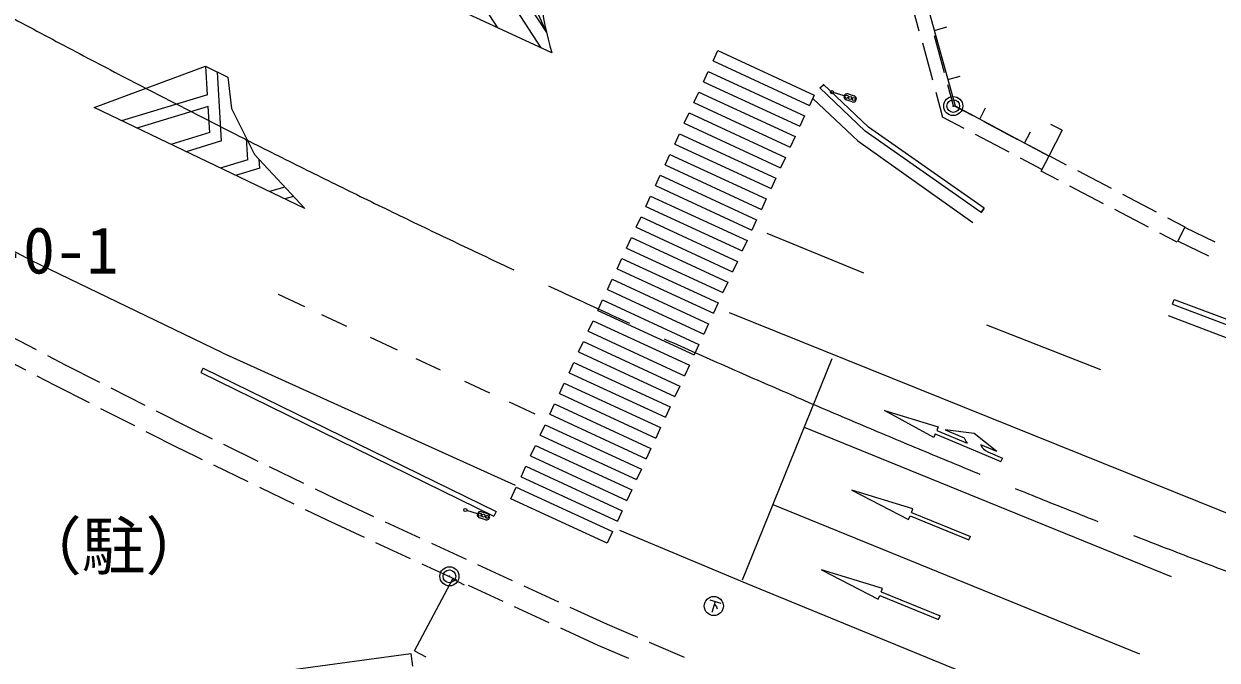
# Model space of a CAD drawing. Units: millimetres at full size, sheet at 1:1000; details may follow other scales. Extents: x 40000 to 680000, y 20000 to 380000.
# Drawn here: x 85440 to 132336, y 305040 to 330049 of the extents above; entities that cross this region are included whole.
import ezdxf
from ezdxf.enums import TextEntityAlignment as Align

# ---------------------------------------------------------------- set-up
doc = ezdxf.new("R2010")
doc.units = ezdxf.units.MM
doc.header["$LTSCALE"] = 1000
doc.header["$PDMODE"] = 32
doc.header["$PDSIZE"] = 500
doc.linetypes.add('CHAIN', pattern=[18.5, 12, -1.5, 3.5, -1.5])
for name, color, linetype, lineweight in [('M-BGD', 7, 'Continuous', 13), ('M-BGD-EXST', 7, 'Continuous', 13), ('M-BMK', 2, 'CHAIN', 13), ('M-BMK-ROW', 30, 'Continuous', 13), ('M-BMK-SRVR', 3, 'Continuous', 13), ('M-STR-STRC', 7, 'Continuous', 13)]:
    doc.layers.add(name, color=color, linetype=linetype, lineweight=lineweight)
doc.styles.add('ＭＳ ゴシック', font='')
doc.styles.get('ＭＳ ゴシック').set_extended_font_data('MS Gothic')

msp = doc.modelspace()

# ---------------------------------------------------------------- linework, layer by layer
at = {"layer": 'M-BGD'}
for p, q in [((120223, 331228), (120619, 329781)), ((121229, 329794), (121711, 329927)), ((120751, 329299), (121147, 327852)), ((121211, 329590), (121607, 328143)), ((112527, 328592), (112716, 329000)), ((112716, 329000), (116502, 327251)), ((112527, 328592), (116313, 326842)), ((112149, 327775), (112338, 328183)), ((112338, 328183), (116125, 326434)), ((121758, 327866), (122241, 327998)), ((111772, 326958), (111961, 327366)), ((111961, 327366), (115747, 325617)), ((112149, 327775), (115936, 326025)), ((116721, 327536), (116872, 327658)), ((118509, 325834), (116721, 327536)), ((118636, 325989), (116859, 327680)), ((117677, 327214), (117260, 327346)), ((121279, 327370), (121548, 326386)), ((121739, 327661), (121962, 326846)), ((111772, 326958), (115558, 325208)), ((116502, 327251), (116313, 326842)), ((116462, 327098), (118219, 325458)), ((117997, 326981), (117758, 327057)), ((117834, 327295), (118072, 327220)), ((111394, 326141), (111583, 326549)), ((111583, 326549), (115370, 324800)), ((116125, 326434), (115936, 326025)), ((122742, 326433), (121962, 326846)), ((123004, 326301), (123239, 326743)), ((111394, 326141), (115181, 324391)), ((123177, 322803), (118636, 325989)), ((122395, 325938), (121548, 326386)), ((124510, 325497), (123184, 326199)), ((126249, 325868), (125805, 326097)), ((111017, 325324), (111206, 325732)), ((111206, 325732), (114992, 323983)), ((115747, 325617), (115558, 325208)), ((123062, 322639), (118509, 325834)), ((124163, 325002), (122837, 325704)), ((124770, 325362), (125005, 325803)), ((111017, 325324), (114803, 323574)), ((118219, 325458), (122741, 322243)), ((125733, 324850), (124952, 325263)), ((110640, 324507), (110828, 324915)), ((110828, 324915), (114615, 323166)), ((115370, 324800), (115181, 324391)), ((125452, 324320), (124605, 324768)), ((125424, 324263), (125735, 324856)), ((126413, 324501), (125735, 324856)), ((110262, 323690), (110451, 324098)), ((110451, 324098), (114237, 322349)), ((110640, 324507), (114426, 322757)), ((126102, 323908), (125424, 324263)), ((128184, 323573), (126856, 324269)), ((110262, 323690), (114049, 321940)), ((114992, 323983), (114803, 323574)), ((127874, 322980), (126545, 323676)), ((85728, 320752), (80805, 323356)), ((109885, 322873), (110073, 323281)), ((110073, 323281), (113860, 321532)), ((114615, 323166), (114426, 322757)), ((129956, 322645), (128627, 323341)), ((109885, 322873), (113671, 321123)), ((123062, 322639), (123177, 322803)), ((123177, 322803), (123062, 322639)), ((129645, 322052), (128317, 322748)), ((109507, 322056), (109696, 322464)), ((109696, 322464), (113482, 320715)), ((114237, 322349), (114049, 321940)), ((131077, 322058), (130399, 322413)), ((109507, 322056), (113294, 320306)), ((114634, 321825), (118443, 320268)), ((130766, 321465), (130088, 321820)), ((130798, 321509), (131061, 322049)), ((132258, 321465), (131061, 322049)), ((109130, 321239), (109318, 321647)), ((109318, 321647), (113105, 319898)), ((113860, 321532), (113671, 321123)), ((132011, 320918), (130798, 321509)), ((108752, 320422), (108941, 320830)), ((108941, 320830), (112727, 319081)), ((109130, 321239), (112916, 319489)), ((93252, 317123), (85728, 320752)), ((108752, 320422), (112539, 318672)), ((113482, 320715), (113294, 320306)), ((108375, 319605), (108563, 320013)), ((108563, 320013), (112350, 318264)), ((113105, 319898), (112916, 319489)), ((95440, 319419), (96474, 318937)), ((108375, 319605), (112161, 317855)), ((107997, 318788), (108186, 319196)), ((108186, 319196), (111972, 317447)), ((112727, 319081), (112539, 318672)), ((130582, 319025), (130652, 319213)), ((130582, 319025), (143115, 314322)), ((130652, 319213), (143182, 314510)), ((97136, 318629), (98125, 318167)), ((107997, 318788), (111784, 317038)), ((113161, 318702), (139803, 307964)), ((142953, 313816), (130425, 318571)), ((107620, 317971), (107809, 318379)), ((107620, 317971), (111406, 316221)), ((107809, 318379), (111595, 316630)), ((112350, 318264), (112161, 317855)), ((123273, 318221), (127756, 316468)), ((84591, 317943), (85920, 317248)), ((99046, 317738), (100112, 317241)), ((107242, 317154), (107431, 317562)), ((107431, 317562), (111218, 315813)), ((84175, 317146), (85504, 316450)), ((93252, 317123), (104742, 311911)), ((107242, 317154), (111029, 315404)), ((111972, 317447), (111784, 317038)), ((86363, 317016), (87066, 316648)), ((87066, 316648), (88413, 315965)), ((100848, 316898), (101799, 316454)), ((106865, 316336), (107054, 316745)), ((107054, 316745), (110840, 314996)), ((111595, 316630), (111406, 316221)), ((117197, 316887), (113670, 308189)), ((85947, 316218), (86659, 315845)), ((92483, 316521), (92395, 316341)), ((92395, 316341), (103909, 310700)), ((92483, 316521), (103997, 310880)), ((106865, 316336), (110651, 314587)), ((86659, 315845), (88006, 315162)), ((88859, 315739), (90196, 315061)), ((102753, 316010), (103741, 315549)), ((106676, 315928), (110463, 314179)), ((111218, 315813), (111029, 315404)), ((104506, 315192), (105526, 314717)), ((106487, 315519), (110274, 313770)), ((88452, 314936), (89790, 314258)), ((90642, 314835), (91989, 314152)), ((106110, 314702), (106299, 315111)), ((106110, 314702), (109896, 312953)), ((106299, 315111), (110085, 313362)), ((110840, 314996), (110651, 314587)), ((121203, 313792), (119262, 314852)), ((119262, 314852), (121377, 314207)), ((105732, 313885), (105921, 314294)), ((105921, 314294), (109708, 312545)), ((90236, 314032), (91582, 313349)), ((91989, 314152), (92836, 313740)), ((105732, 313885), (109519, 312136)), ((110463, 314179), (110274, 313770)), ((116108, 314200), (130526, 308330)), ((121261, 313931), (121203, 313792)), ((121261, 313931), (123842, 312846)), ((121377, 314207), (121319, 314069)), ((121319, 314069), (122506, 313570)), ((122784, 313942), (121654, 314091)), ((121654, 314091), (122391, 313781)), ((123682, 313239), (122784, 313942)), ((91596, 313343), (92447, 312929)), ((93286, 313522), (94635, 312866)), ((105355, 313068), (105544, 313477)), ((105544, 313477), (109330, 311728)), ((110085, 313362), (109896, 312953)), ((123682, 313239), (123050, 313505)), ((105355, 313068), (109142, 311319)), ((123321, 313228), (123900, 312984)), ((123900, 312984), (123842, 312846)), ((92896, 312710), (94245, 312055)), ((95085, 312647), (96434, 311992)), ((104978, 312251), (105166, 312660)), ((105166, 312660), (108953, 310911)), ((109708, 312545), (109519, 312136)), ((104978, 312251), (108764, 310502)), ((94695, 311836), (96044, 311180)), ((96883, 311773), (97730, 311361)), ((104577, 311385), (104789, 311843)), ((104789, 311843), (108575, 310094)), ((109330, 311728), (109142, 311319)), ((120380, 310986), (117980, 311720)), ((117980, 311720), (120211, 310569)), ((120380, 310986), (117980, 311720)), ((117980, 311720), (120211, 310569)), ((96494, 310961), (97345, 310548)), ((97730, 311361), (99187, 310689)), ((108364, 309636), (104577, 311385)), ((114873, 311156), (129291, 305286)), ((120324, 310847), (120380, 310986)), ((120324, 310847), (120380, 310986)), ((97345, 310548), (98811, 309871)), ((99640, 310479), (101002, 309850)), ((103265, 310792), (102848, 310924)), ((103585, 310559), (103347, 310635)), ((103422, 310873), (103661, 310798)), ((103997, 310880), (103909, 310700)), ((108953, 310911), (108764, 310502)), ((120211, 310569), (120267, 310708)), ((120211, 310569), (120267, 310708)), ((120267, 310708), (122583, 309766)), ((120267, 310708), (122583, 309766)), ((120324, 310847), (122639, 309905)), ((120324, 310847), (122639, 309905)), ((108575, 310094), (108364, 309636)), ((113871, 308033), (108866, 310135)), ((99265, 309661), (100627, 309032)), ((101456, 309640), (102818, 309011)), ((122583, 309766), (122639, 309905)), ((122583, 309766), (122639, 309905)), ((101081, 308822), (102443, 308193)), ((103272, 308802), (104634, 308173)), ((119188, 307858), (116787, 308592)), ((116787, 308592), (119018, 307441)), ((119188, 307858), (116787, 308592)), ((116787, 308592), (119018, 307441)), ((100795, 305404), (102304, 308236)), ((102304, 308236), (102746, 308000)), ((102896, 307984), (104258, 307355)), ((105087, 307963), (106449, 307334)), ((125569, 303247), (113871, 308033)), ((119131, 307719), (119188, 307858)), ((119131, 307719), (119188, 307858)), ((119131, 307719), (121447, 306777)), ((119131, 307719), (121447, 306777)), ((119018, 307441), (119075, 307580)), ((119018, 307441), (119075, 307580)), ((119075, 307580), (121391, 306638)), ((119075, 307580), (121391, 306638)), ((104712, 307145), (106074, 306516)), ((106903, 307124), (108359, 306452)), ((121391, 306638), (121447, 306777)), ((121391, 306638), (121447, 306777)), ((106528, 306306), (107994, 305629)), ((108359, 306452), (109555, 305942)), ((100795, 305404), (101237, 305169)), ((107994, 305629), (109196, 305117)), ((110015, 305746), (111395, 305158)), ((74855, 301812), (100652, 305299)), ((100652, 305299), (100719, 304804))]:
    msp.add_line(p, q, dxfattribs=at)
msp.add_lwpolyline([(126249, 325868), (125726, 324854), (122048, 326809), (120409, 332780), (120394, 332854)], dxfattribs=at)
for centre in [(117200, 327365), (117772, 327184), (117915, 327138), (118058, 327093), (102789, 310943), (103361, 310762), (103504, 310716), (103647, 310671)]:
    msp.add_circle(centre, 62.5, dxfattribs=at)
for centre, radius, start, end in [((117796, 327176), 125, 72.4047, 252.4047), ((118034, 327101), 125, 252.4047, 72.4047), ((123321, 314150), 1000, 201.6374, 215.422), ((123514, 313689), 500, 201.6374, 247.2104), ((103384, 310754), 125, 72.4047, 252.4047), ((103623, 310678), 125, 252.4047, 72.4047)]:
    msp.add_arc(centre, radius, start, end, dxfattribs=at)
at = {"layer": 'M-BGD-EXST'}
for p, q in [((112398, 307414), (112830, 307277)), ((112614, 307345), (112476, 306910)), ((112582, 307240), (112662, 307133)), ((112662, 307133), (112689, 307053))]:
    msp.add_line(p, q, dxfattribs=at)
msp.add_circle((112557, 307167), 375, dxfattribs=at)
at = {"layer": 'M-BMK'}
for start, end in [(241.59971, 243.17997), (243.17997, 246.04476), (246.04476, 248.90955), (248.90955, 251.77434)]:
    msp.add_arc((274382, 682605), 400000, start, end, dxfattribs=at)
at = {"layer": 'M-BMK-ROW'}
for centre in [(121964, 326819), (102165, 308334)]:
    msp.add_circle(centre, 375, dxfattribs=at)
for p in [(121964, 326819), (102165, 308334)]:
    msp.add_point(p, dxfattribs=at)
at = {"layer": 'M-STR-STRC'}
for p, q in [((105771, 329107), (100866, 336674)), ((101676, 336343), (105980, 329705)), ((103041, 336233), (105980, 329705)), ((104068, 329895), (100351, 335630)), ((106191, 328913), (100052, 331755)), ((88201, 326758), (92579, 328389)), ((92579, 328389), (93453, 327948)), ((92654, 327261), (92588, 328385)), ((93212, 325445), (93053, 328150)), ((93453, 327948), (93604, 326721)), ((92654, 327261), (89279, 326241)), ((96486, 322786), (88201, 326758)), ((92681, 326800), (89880, 325953)), ((92742, 325773), (92681, 326800)), ((93604, 326721), (94503, 324918)), ((92742, 325773), (91217, 325312)), ((94241, 324711), (94192, 325540)), ((93212, 325445), (91818, 325024)), ((94241, 324711), (93148, 324381)), ((94503, 324918), (96486, 322786)), ((94711, 324383), (94691, 324715)), ((94711, 324383), (93756, 324095)), ((95695, 323636), (95093, 323454)), ((96036, 323269), (95694, 323166)), ((106487, 315519), (106676, 315928))]:
    msp.add_line(p, q, dxfattribs=at)
msp.add_arc((117450, 332343), 11770, 153.8669, 196.9445, dxfattribs=at)

# ---------------------------------------------------------------- texts
at = {"layer": 'M-BGD', "style": 'ＭＳ ゴシック'}
msp.add_text('（駐）', height=1833, dxfattribs=at).set_placement((85216, 308056), align=Align.BOTTOM_LEFT)
at = {"layer": 'M-BMK-SRVR', "style": 'ＭＳ ゴシック'}
msp.add_text('258-4-0-1', height=1833, dxfattribs=at).set_placement((83542, 319685), align=Align.BOTTOM_CENTER)

doc.saveas('drawing.dxf')
